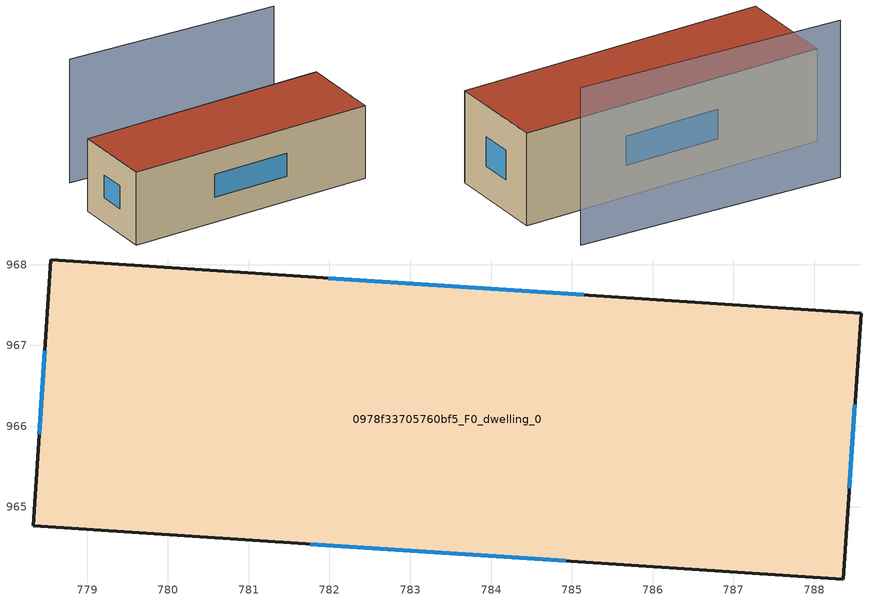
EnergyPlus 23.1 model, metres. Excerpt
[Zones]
0978f33705760bf5_F0_dwelling_0
 floor ground (EU_floor_Construction): 788.58,967.4 788.36,964.1 778.33,964.77 778.55,968.06 z0
 wall outside (EU_wall_Construction): 788.36,964.1 788.58,967.4 778.55,968.06 778.33,964.77 788.36,964.1 z0:3
 window (EU_Window_Construction): 788.44,965.23 788.51,966.27 / 781.76,964.54 784.93,964.33 / 778.47,966.94 778.4,965.9 / 785.15,967.62 781.98,967.83 z1.03:1.97
 roof outside (EU_roof_Construction): 788.36,964.1 788.58,967.4 778.55,968.06 778.33,964.77 z3
shading: 788.07,969.33 779.43,970.33 z0:5.1
[Building]
EU S2 Campaign: North Axis=0; Terrain=City; Solar Distribution=FullExterior
[Site:Location]
Cape.Town.Intl.AP: Latitude=-33.965; Longitude=18.602; Time Zone=2; Elevation=46
[SizingPeriod:WeatherFileDays]
AnnualSizingPeriod: Begin Month=1; Begin Day of Month=1; End Month=12; End Day of Month=31; Day of Week for Start Day=Monday; Use Weather File Daylight Saving Period=No; Use Weather File Rain and Snow Indicators=No
[MATERIAL]
EU_InternalMass_Material: Roughness=MediumRough; Thickness=0.1; Conductivity=1; Density=1800; Specific Heat=900; Thermal Absorptance=0.9; Solar Absorptance=0.7; Visible Absorptance=0.7
[MATERIAL:NOMASS] Roughness=MediumRough; Thermal Absorptance=0.9; Solar Absorptance=0.7; Visible Absorptance=0.7
Name | Thermal Resistance
EU_wall_NoMass | 0.493876
EU_roof_NoMass | 0.449382
EU_floor_NoMass | 1.25
[WINDOWMATERIAL:SIMPLEGLAZINGSYSTEM]
EU_Window_SimpleGlazing: UFactor=4.4; Solar Heat Gain Coefficient=0.85; Visible Transmittance=0.85
[CONSTRUCTION]
EU_wall_Construction: EU_wall_NoMass
EU_roof_Construction: EU_roof_NoMass
EU_floor_Construction: EU_floor_NoMass
EU_Window_Construction: EU_Window_SimpleGlazing
EU_InternalMass_Construction: EU_InternalMass_Material
[ZONE]
0978f33705760bf5_F0_dwelling_0: Type=1; Multiplier=1; Ceiling Height=autocalculate; Volume=99.5343; Floor Area=autocalculate; Part of Total Floor Area=Yes
[INTERNALMASS]
0978f33705760bf5_F0_dwelling_0_EU_InternalMass: Construction=EU_InternalMass_Construction; Zone or ZoneList=0978f33705760bf5_F0_dwelling_0; Surface Area=33.1782
[OTHEREQUIPMENT]
EU_Step8_InternalGain_0978f33705760bf5_F0_dwelling_0_f000: Fuel Type=Electricity; Zone or ZoneList or Space or SpaceList=0978f33705760bf5_F0_dwelling_0; Schedule=EU_Step8_GainSchedule_0978f33705760bf5_F0_dwelling_0_f000; Design Level Calculation Method=Watts/Area; Power per Zone Floor Area=1; Fraction Latent=0; Fraction Radiant=0; Fraction Lost=0; Carbon Dioxide Generation Rate=0; EndUse Subcategory=EU_Step8_InternalGains
[ZONEVENTILATION:DESIGNFLOWRATE]
EU_ConstantAir_0978f33705760bf5_F0_dwelling_0: Zone or ZoneList or Space or SpaceList=0978f33705760bf5_F0_dwelling_0; Schedule=EU_AlwaysOn; Design Flow Rate Calculation Method=AirChanges/Hour; Air Changes per Hour=0.64; Ventilation Type=Natural; Fan Pressure Rise=0; Fan Total Efficiency=1; Constant Term Coefficient=1; Temperature Term Coefficient=0; Velocity Term Coefficient=0; Velocity Squared Term Coefficient=0; Minimum Indoor Temperature=-100; Maximum Indoor Temperature=100; Delta Temperature=-100; Minimum Outdoor Temperature=-100; Maximum Outdoor Temperature=100; Maximum Wind Speed=40
[HVACTEMPLATE:THERMOSTAT]
EU_HeatOnly_0978f33705760bf5_F0_dwelling_0: Constant Heating Setpoint=20; Constant Cooling Setpoint=50
[HVACTEMPLATE:ZONE:IDEALLOADSAIRSYSTEM]
0978f33705760bf5_F0_dwelling_0: Template Thermostat=EU_HeatOnly_0978f33705760bf5_F0_dwelling_0; System Availability Schedule=EU_AlwaysOn; Maximum Heating Supply Air Temperature=50; Minimum Cooling Supply Air Temperature=13; Maximum Heating Supply Air Humidity Ratio=0.0156; Minimum Cooling Supply Air Humidity Ratio=0.0077; Heating Limit=NoLimit; Cooling Limit=NoLimit; Heating Availability Schedule=EU_AlwaysOn; Cooling Availability Schedule=EU_CoolingOff; Dehumidification Control Type=ConstantSensibleHeatRatio; Cooling Sensible Heat Ratio=0.7; Dehumidification Setpoint=60; Humidification Control Type=None; Humidification Setpoint=30; Outdoor Air Method=None; Outdoor Air Flow Rate per Person=0.00944; Outdoor Air Flow Rate per Zone Floor Area=0; Outdoor Air Flow Rate per Zone=0; Demand Controlled Ventilation Type=None; Outdoor Air Economizer Type=NoEconomizer; Heat Recovery Type=None; Sensible Heat Recovery Effectiveness=0.7; Latent Heat Recovery Effectiveness=0.65
[SIZING:ZONE]
0978f33705760bf5_F0_dwelling_0: Zone Cooling Design Supply Air Temperature Input Method=SupplyAirTemperature; Zone Cooling Design Supply Air Temperature=13; Zone Heating Design Supply Air Temperature Input Method=SupplyAirTemperature; Zone Heating Design Supply Air Temperature=50; Zone Cooling Design Supply Air Humidity Ratio=0.008; Zone Heating Design Supply Air Humidity Ratio=0.008; Cooling Design Air Flow Method=DesignDay; Cooling Design Air Flow Rate=0; Cooling Minimum Air Flow per Zone Floor Area=0.000762; Cooling Minimum Air Flow=0; Cooling Minimum Air Flow Fraction=0.2; Heating Design Air Flow Method=DesignDay; Heating Design Air Flow Rate=0; Heating Maximum Air Flow per Zone Floor Area=0.002032; Heating Maximum Air Flow=0.141576; Heating Maximum Air Flow Fraction=0.3; Account for Dedicated Outdoor Air System=No; Dedicated Outdoor Air System Control Strategy=NeutralSupplyAir; Dedicated Outdoor Air Low Setpoint Temperature for Design=autosize; Dedicated Outdoor Air High Setpoint Temperature for Design=autosize; Zone Load Sizing Method=Sensible Load Only No Latent Load; Zone Latent Cooling Design Supply Air Humidity Ratio Input Method=HumidityRatioDifference; Zone Cooling Design Supply Air Humidity Ratio Difference=0.005; Zone Latent Heating Design Supply Air Humidity Ratio Input Method=HumidityRatioDifference; Zone Humidification Design Supply Air Humidity Ratio Difference=0.005
[SCHEDULE:CONSTANT]
Name | Hourly Value
EU_AlwaysOn | 1
EU_CoolingOff | 0
[SCHEDULE:FILE]
EU_Step8_GainSchedule_0978f33705760bf5_F0_dwelling_0_f000: File=../../schedules/0978f33705760bf5/0978f33705760bf5_F0_dwelling_0_f000_gain.csv; Column Number=1; Rows to Skip at Top=0; Number of Hours of Data=8760; Column Separator=Comma; Interpolate to Timestep=No; Minutes per Item=60; Adjust Schedule for Daylight Savings=Yes
